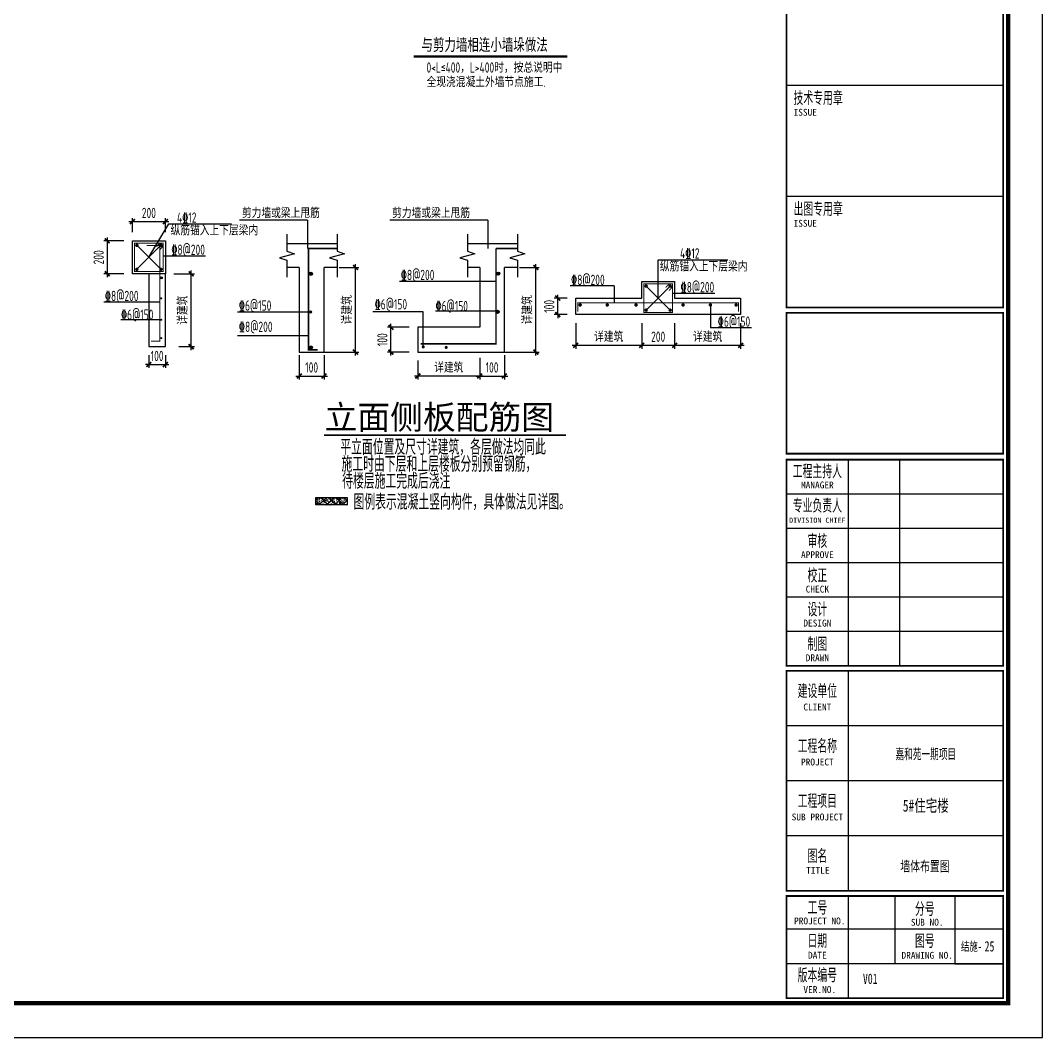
# Model space of a CAD drawing. Extents: x 154268 to 5133249, y -1832900 to 601179.
# Drawn here: x 692851 to 722604, y 541638 to 571241 of the extents above; entities that cross this region are included whole.
import ezdxf
from ezdxf.enums import TextEntityAlignment as Align

# ---------------------------------------------------------------- set-up
doc = ezdxf.new("R2010")
doc.units = 0
doc.header["$LTSCALE"] = 1000
for name, color, linetype in [('1-梁号', 7, 'Continuous'), ('1-配筋', 1, 'Continuous'), ('A-ANNO-TITLE', 3, 'Continuous'), ('DIM', 3, 'Continuous'), ('S-BASE-SING-文字', 7, 'Continuous'), ('S-FLOOR-说明', 7, 'Continuous'), ('S-MOD-TXT', 7, 'Continuous'), ('S-REIN-点钢筋', 1, 'Continuous'), ('S-REIN-线钢筋', 1, 'Continuous'), ('S-WALL-填充', 254, 'Continuous'), ('S_文字说明', 7, 'Continuous'), ('S_辅助线', 3, 'Continuous'), ('THICK', 6, 'Continuous'), ('THIN', 7, 'Continuous'), ('图名', 200, 'Continuous'), ('楼号', 7, 'Continuous'), ('窗台线__实线', 3, 'Continuous')]:
    doc.layers.add(name, color=color, linetype=linetype)
doc.layers.add('_TSZ_PLOT_MARK', color=1, linetype='Continuous', plot=False)
doc.styles.add('-宋体', font='', dxfattribs={"width": 0.8})
doc.styles.add('2', font='simhei.ttf')
doc.styles.add('DD', font='romand__.ttf', dxfattribs={"width": 0.7, "bigfont": 'HZTXT.SHX'})
doc.styles.add('TSSD_Dimension', font='tssdeng.shx', dxfattribs={"width": 0.7, "bigfont": 'Hztxt.shx'})
doc.styles.add('tssd_rein', font='tssdeng.shx', dxfattribs={"width": 0.7, "bigfont": 'hztxt.shx'})
doc.styles.add('TY1', font='')
doc.styles.get('-宋体').set_extended_font_data('SimSun')
doc.styles.get('TY1').set_extended_font_data('SimSun')
doc.dimstyles.new('TSSD_50_50', dxfattribs={"dimtxt": 150, "dimasz": 50, "dimexe": 50, "dimexo": 125, "dimgap": 50, "dimtad": 1, "dimdec": 0, "dimzin": 0, "dimdsep": 46, "dimtxsty": 'TSSD_Dimension', "dimblk": 'ARCHTICK', "dimblk1": 'ARCHTICK', "dimblk2": 'ARCHTICK', "dimcen": 0, "dimdle": 50, "dimclrt": 7, "dimadec": 0, "dimazin": 0, "dimtfac": 1, "dimtdec": 0, "dimtix": 1, "dimtmove": 2, "dimatfit": 3, "dimfxl": 1, "dimtolj": 1, "dimtzin": 0, "dimarcsym": 0})

# ---------------------------------------------------------------- blocks, each defined once
blk = doc.blocks.new('_ArchTick')
at = {"color": 0, "linetype": 'ByBlock', "const_width": 0.5}
blk.add_lwpolyline([(-0.71, -0.71), (0.71, 0.71)], dxfattribs=at)
blk = doc.blocks.new('*D5249')
at = {"layer": 'Defpoints', "color": 0, "transparency": 16777216}
for p in [(-2107727, -1868244), (-2107204, -1868244), (-2107204, -1868724)]:
    blk.add_point(p, dxfattribs=at)
at = {"layer": 'DIM', "color": 0, "lineweight": -2, "transparency": 16777216}
for p, q in [((-2107727, -1868244), (-2107727, -1868144)), ((-2107454, -1868244), (-2107827, -1868244)), ((-2107727, -1868724), (-2107727, -1868244)), ((-2107454, -1868724), (-2107827, -1868724)), ((-2107727, -1868724), (-2107727, -1868824))]:
    blk.add_line(p, q, dxfattribs=at)
at = {"layer": 'DIM', "color": 0, "lineweight": -2, "transparency": 16777216, "xscale": 100, "yscale": 100, "zscale": 100}
for p, rotation in [((-2107727, -1868244), 270), ((-2107727, -1868724), 90)]:
    blk.add_blockref('_ArchTick', p, dxfattribs=dict(at, rotation=rotation))
at = {"layer": 'DIM', "color": 7, "transparency": 16777216, "insert": (-2107977, -1868484), "char_height": 300, "attachment_point": 5, "rotation": 90, "style": 'TSSD_Dimension'}
blk.add_mtext('\\A1;100', dxfattribs=at)
blk = doc.blocks.new('*D5250')
at = {"layer": 'Defpoints', "color": 0, "transparency": 16777216}
for p in [(-2107204, -1868724), (-2105284, -1868724), (-2105284, -1869617)]:
    blk.add_point(p, dxfattribs=at)
at = {"layer": 'DIM', "color": 0, "lineweight": -2, "transparency": 16777216}
for p, q in [((-2107204, -1868974), (-2107204, -1869717)), ((-2105284, -1868974), (-2105284, -1869717)), ((-2107304, -1869617), (-2105184, -1869617))]:
    blk.add_line(p, q, dxfattribs=at)
at = {"layer": 'DIM', "color": 0, "lineweight": -2, "transparency": 16777216, "xscale": 100, "yscale": 100, "zscale": 100, "rotation": 180}
blk.add_blockref('_ArchTick', (-2107204, -1869617), dxfattribs=at)
at = {"layer": 'DIM', "color": 0, "lineweight": -2, "transparency": 16777216, "xscale": 100, "yscale": 100, "zscale": 100}
blk.add_blockref('_ArchTick', (-2105284, -1869617), dxfattribs=at)
at = {"layer": 'DIM', "color": 7, "transparency": 16777216, "insert": (-2106244, -1869367), "char_height": 300, "attachment_point": 5, "style": 'TSSD_Dimension'}
blk.add_mtext('\\A1;详建筑', dxfattribs=at)
blk = doc.blocks.new('*D5251')
at = {"layer": 'Defpoints', "color": 0, "transparency": 16777216}
for p in [(-2105284, -1868724), (-2104324, -1868724), (-2104324, -1869617)]:
    blk.add_point(p, dxfattribs=at)
at = {"layer": 'DIM', "color": 0, "lineweight": -2, "transparency": 16777216}
for p, q in [((-2105284, -1868974), (-2105284, -1869717)), ((-2104324, -1868974), (-2104324, -1869717)), ((-2105384, -1869617), (-2104224, -1869617))]:
    blk.add_line(p, q, dxfattribs=at)
at = {"layer": 'DIM', "color": 0, "lineweight": -2, "transparency": 16777216, "xscale": 100, "yscale": 100, "zscale": 100, "rotation": 180}
blk.add_blockref('_ArchTick', (-2105284, -1869617), dxfattribs=at)
at = {"layer": 'DIM', "color": 0, "lineweight": -2, "transparency": 16777216, "xscale": 100, "yscale": 100, "zscale": 100}
blk.add_blockref('_ArchTick', (-2104324, -1869617), dxfattribs=at)
at = {"layer": 'DIM', "color": 7, "transparency": 16777216, "insert": (-2104804, -1869367), "char_height": 300, "attachment_point": 5, "style": 'TSSD_Dimension'}
blk.add_mtext('\\A1;200', dxfattribs=at)
blk = doc.blocks.new('*D5252')
at = {"layer": 'Defpoints', "color": 0, "transparency": 16777216}
for p in [(-2104324, -1868724), (-2102404, -1868724), (-2102404, -1869617)]:
    blk.add_point(p, dxfattribs=at)
at = {"layer": 'DIM', "color": 0, "lineweight": -2, "transparency": 16777216}
for p, q in [((-2104324, -1868974), (-2104324, -1869717)), ((-2102404, -1868974), (-2102404, -1869717)), ((-2104424, -1869617), (-2102304, -1869617))]:
    blk.add_line(p, q, dxfattribs=at)
at = {"layer": 'DIM', "color": 0, "lineweight": -2, "transparency": 16777216, "xscale": 100, "yscale": 100, "zscale": 100, "rotation": 180}
blk.add_blockref('_ArchTick', (-2104324, -1869617), dxfattribs=at)
at = {"layer": 'DIM', "color": 0, "lineweight": -2, "transparency": 16777216, "xscale": 100, "yscale": 100, "zscale": 100}
blk.add_blockref('_ArchTick', (-2102404, -1869617), dxfattribs=at)
at = {"layer": 'DIM', "color": 7, "transparency": 16777216, "insert": (-2103364, -1869367), "char_height": 300, "attachment_point": 5, "style": 'TSSD_Dimension'}
blk.add_mtext('\\A1;详建筑', dxfattribs=at)
blk = doc.blocks.new('*D5253')
at = {"layer": 'Defpoints', "color": 0, "transparency": 16777216}
for p in [(-2115251, -1869653), (-2114531, -1869653), (-2114531, -1870512)]:
    blk.add_point(p, dxfattribs=at)
at = {"layer": 'DIM', "color": 0, "lineweight": -2, "transparency": 16777216}
for p, q in [((-2115251, -1869903), (-2115251, -1870612)), ((-2114531, -1869903), (-2114531, -1870612)), ((-2115351, -1870512), (-2114431, -1870512))]:
    blk.add_line(p, q, dxfattribs=at)
at = {"layer": 'DIM', "color": 0, "lineweight": -2, "transparency": 16777216, "xscale": 100, "yscale": 100, "zscale": 100, "rotation": 180}
blk.add_blockref('_ArchTick', (-2115251, -1870512), dxfattribs=at)
at = {"layer": 'DIM', "color": 0, "lineweight": -2, "transparency": 16777216, "xscale": 100, "yscale": 100, "zscale": 100}
blk.add_blockref('_ArchTick', (-2114531, -1870512), dxfattribs=at)
at = {"layer": 'DIM', "color": 7, "transparency": 16777216, "insert": (-2114891, -1870262), "char_height": 300, "attachment_point": 5, "line_spacing_factor": 0.25, "style": 'TSSD_Dimension'}
blk.add_mtext('\\A1;100', dxfattribs=at)
blk = doc.blocks.new('*D5254')
at = {"layer": 'Defpoints', "color": 0, "transparency": 16777216}
for p in [(-2114341, -1867355), (-2113616, -1867355), (-2115075, -1869814)]:
    blk.add_point(p, dxfattribs=at)
at = {"layer": 'DIM', "color": 0, "lineweight": -2, "transparency": 16777216}
for p, q in [((-2113616, -1869914), (-2113616, -1867255)), ((-2114091, -1867355), (-2113516, -1867355)), ((-2114825, -1869814), (-2113516, -1869814))]:
    blk.add_line(p, q, dxfattribs=at)
at = {"layer": 'DIM', "color": 0, "lineweight": -2, "transparency": 16777216, "xscale": 100, "yscale": 100, "zscale": 100}
for p, rotation in [((-2113616, -1867355), 90), ((-2113616, -1869814), 270)]:
    blk.add_blockref('_ArchTick', p, dxfattribs=dict(at, rotation=rotation))
at = {"layer": 'DIM', "color": 7, "transparency": 16777216, "insert": (-2113866, -1868584), "char_height": 300, "attachment_point": 5, "rotation": 90, "style": 'TSSD_Dimension'}
blk.add_mtext('\\A1;详建筑', dxfattribs=at)
blk = doc.blocks.new('*D5255')
at = {"layer": 'Defpoints', "color": 0, "transparency": 16777216}
for p in [(-2110000, -1869728), (-2109280, -1869653), (-2109280, -1870512)]:
    blk.add_point(p, dxfattribs=at)
at = {"layer": 'DIM', "color": 0, "lineweight": -2, "transparency": 16777216}
for p, q in [((-2109280, -1869903), (-2109280, -1870612)), ((-2110000, -1869978), (-2110000, -1870612)), ((-2110100, -1870512), (-2109180, -1870512))]:
    blk.add_line(p, q, dxfattribs=at)
at = {"layer": 'DIM', "color": 0, "lineweight": -2, "transparency": 16777216, "xscale": 100, "yscale": 100, "zscale": 100, "rotation": 180}
blk.add_blockref('_ArchTick', (-2110000, -1870512), dxfattribs=at)
at = {"layer": 'DIM', "color": 0, "lineweight": -2, "transparency": 16777216, "xscale": 100, "yscale": 100, "zscale": 100}
blk.add_blockref('_ArchTick', (-2109280, -1870512), dxfattribs=at)
at = {"layer": 'DIM', "color": 7, "transparency": 16777216, "insert": (-2109640, -1870262), "char_height": 300, "attachment_point": 5, "line_spacing_factor": 0.25, "style": 'TSSD_Dimension'}
blk.add_mtext('\\A1;100', dxfattribs=at)
blk = doc.blocks.new('*D5256')
at = {"layer": 'Defpoints', "color": 0, "transparency": 16777216}
for p in [(-2109090, -1867355), (-2108365, -1867355), (-2109824, -1869814)]:
    blk.add_point(p, dxfattribs=at)
at = {"layer": 'DIM', "color": 0, "lineweight": -2, "transparency": 16777216}
for p, q in [((-2108365, -1869914), (-2108365, -1867255)), ((-2108840, -1867355), (-2108265, -1867355)), ((-2109574, -1869814), (-2108265, -1869814))]:
    blk.add_line(p, q, dxfattribs=at)
at = {"layer": 'DIM', "color": 0, "lineweight": -2, "transparency": 16777216, "xscale": 100, "yscale": 100, "zscale": 100}
for p, rotation in [((-2108365, -1867355), 90), ((-2108365, -1869814), 270)]:
    blk.add_blockref('_ArchTick', p, dxfattribs=dict(at, rotation=rotation))
at = {"layer": 'DIM', "color": 7, "transparency": 16777216, "insert": (-2108615, -1868584), "char_height": 300, "attachment_point": 5, "rotation": 90, "style": 'TSSD_Dimension'}
blk.add_mtext('\\A1;详建筑', dxfattribs=at)
blk = doc.blocks.new('*D5257')
at = {"layer": 'Defpoints', "color": 0, "transparency": 16777216}
for p in [(-2111800, -1869814), (-2110000, -1869903), (-2111800, -1870512)]:
    blk.add_point(p, dxfattribs=at)
at = {"layer": 'DIM', "color": 0, "lineweight": -2, "transparency": 16777216}
for p, q in [((-2111800, -1870064), (-2111800, -1870612)), ((-2110000, -1870153), (-2110000, -1870612)), ((-2109900, -1870512), (-2111900, -1870512))]:
    blk.add_line(p, q, dxfattribs=at)
at = {"layer": 'DIM', "color": 0, "lineweight": -2, "transparency": 16777216, "xscale": 100, "yscale": 100, "zscale": 100, "rotation": 180}
blk.add_blockref('_ArchTick', (-2111800, -1870512), dxfattribs=at)
at = {"layer": 'DIM', "color": 0, "lineweight": -2, "transparency": 16777216, "xscale": 100, "yscale": 100, "zscale": 100}
blk.add_blockref('_ArchTick', (-2110000, -1870512), dxfattribs=at)
at = {"layer": 'DIM', "color": 7, "transparency": 16777216, "insert": (-2110900, -1870262), "char_height": 300, "attachment_point": 5, "style": 'TSSD_Dimension'}
blk.add_mtext('\\A1;详建筑', dxfattribs=at)
blk = doc.blocks.new('*D5262')
at = {"layer": 'Defpoints', "color": 0, "transparency": 16777216}
for p in [(-2112584, -1869094), (-2111800, -1869094), (-2111800, -1869814)]:
    blk.add_point(p, dxfattribs=at)
at = {"layer": 'DIM', "color": 0, "lineweight": -2, "transparency": 16777216}
for p, q in [((-2112584, -1869914), (-2112584, -1868994)), ((-2112050, -1869094), (-2112684, -1869094)), ((-2112050, -1869814), (-2112684, -1869814))]:
    blk.add_line(p, q, dxfattribs=at)
at = {"layer": 'DIM', "color": 0, "lineweight": -2, "transparency": 16777216, "xscale": 100, "yscale": 100, "zscale": 100}
for p, rotation in [((-2112584, -1869094), 90), ((-2112584, -1869814), 270)]:
    blk.add_blockref('_ArchTick', p, dxfattribs=dict(at, rotation=rotation))
at = {"layer": 'DIM', "color": 7, "transparency": 16777216, "insert": (-2112834, -1869454), "char_height": 300, "attachment_point": 5, "rotation": 90, "style": 'TSSD_Dimension'}
blk.add_mtext('\\A1;100', dxfattribs=at)
blk = doc.blocks.new('*D5258')
at = {"layer": 'Defpoints', "color": 0, "transparency": 16777216}
for p in [(-2119629, -1869656), (-2119149, -1869656), (-2119149, -1870178)]:
    blk.add_point(p, dxfattribs=at)
at = {"layer": 'DIM', "color": 0, "lineweight": -2, "transparency": 16777216}
for p, q in [((-2119629, -1869906), (-2119629, -1870278)), ((-2119149, -1869906), (-2119149, -1870278)), ((-2119629, -1870178), (-2119729, -1870178)), ((-2119629, -1870178), (-2119149, -1870178)), ((-2119149, -1870178), (-2119049, -1870178))]:
    blk.add_line(p, q, dxfattribs=at)
at = {"layer": 'DIM', "color": 0, "lineweight": -2, "transparency": 16777216, "xscale": 100, "yscale": 100, "zscale": 100}
blk.add_blockref('_ArchTick', (-2119629, -1870178), dxfattribs=at)
at = {"layer": 'DIM', "color": 0, "lineweight": -2, "transparency": 16777216, "xscale": 100, "yscale": 100, "zscale": 100, "rotation": 180}
blk.add_blockref('_ArchTick', (-2119149, -1870178), dxfattribs=at)
at = {"layer": 'DIM', "color": 7, "transparency": 16777216, "insert": (-2119389, -1869928), "char_height": 300, "attachment_point": 5, "line_spacing_factor": 0.25, "style": 'TSSD_Dimension'}
blk.add_mtext('\\A1;100', dxfattribs=at)
blk = doc.blocks.new('*D5259')
at = {"layer": 'Defpoints', "color": 0, "transparency": 16777216}
for p in [(-2119149, -1867536), (-2118398, -1867536), (-2119008, -1869656)]:
    blk.add_point(p, dxfattribs=at)
at = {"layer": 'DIM', "color": 0, "lineweight": -2, "transparency": 16777216}
for p, q in [((-2118899, -1867536), (-2118298, -1867536)), ((-2118398, -1869756), (-2118398, -1867436)), ((-2118758, -1869656), (-2118298, -1869656))]:
    blk.add_line(p, q, dxfattribs=at)
at = {"layer": 'DIM', "color": 0, "lineweight": -2, "transparency": 16777216, "xscale": 100, "yscale": 100, "zscale": 100}
for p, rotation in [((-2118398, -1867536), 90), ((-2118398, -1869656), 270)]:
    blk.add_blockref('_ArchTick', p, dxfattribs=dict(at, rotation=rotation))
at = {"layer": 'DIM', "color": 7, "transparency": 16777216, "insert": (-2118648, -1868596), "char_height": 300, "attachment_point": 5, "rotation": 90, "style": 'TSSD_Dimension'}
blk.add_mtext('\\A1;详建筑', dxfattribs=at)
blk = doc.blocks.new('*D5260')
at = {"layer": 'Defpoints', "color": 0, "transparency": 16777216}
for p in [(-2120109, -1866577), (-2120840, -1867536), (-2120109, -1867536)]:
    blk.add_point(p, dxfattribs=at)
at = {"layer": 'DIM', "color": 0, "lineweight": -2, "transparency": 16777216}
for p, q in [((-2120359, -1866577), (-2120940, -1866577)), ((-2120840, -1866477), (-2120840, -1867636)), ((-2120359, -1867536), (-2120940, -1867536))]:
    blk.add_line(p, q, dxfattribs=at)
at = {"layer": 'DIM', "color": 0, "lineweight": -2, "transparency": 16777216, "xscale": 100, "yscale": 100, "zscale": 100}
for p, rotation in [((-2120840, -1866577), 90), ((-2120840, -1867536), 270)]:
    blk.add_blockref('_ArchTick', p, dxfattribs=dict(at, rotation=rotation))
at = {"layer": 'DIM', "color": 7, "transparency": 16777216, "insert": (-2121090, -1867057), "char_height": 300, "attachment_point": 5, "rotation": 90, "style": 'TSSD_Dimension'}
blk.add_mtext('\\A1;200', dxfattribs=at)
blk = doc.blocks.new('*D5261')
at = {"layer": 'Defpoints', "color": 0, "transparency": 16777216}
for p in [(-2119149, -1866015), (-2120109, -1866577), (-2119149, -1866577)]:
    blk.add_point(p, dxfattribs=at)
at = {"layer": 'DIM', "color": 0, "lineweight": -2, "transparency": 16777216}
for p, q in [((-2120209, -1866015), (-2119049, -1866015)), ((-2120109, -1866327), (-2120109, -1865915)), ((-2119149, -1866327), (-2119149, -1865915))]:
    blk.add_line(p, q, dxfattribs=at)
at = {"layer": 'DIM', "color": 0, "lineweight": -2, "transparency": 16777216, "xscale": 100, "yscale": 100, "zscale": 100, "rotation": 180}
blk.add_blockref('_ArchTick', (-2120109, -1866015), dxfattribs=at)
at = {"layer": 'DIM', "color": 0, "lineweight": -2, "transparency": 16777216, "xscale": 100, "yscale": 100, "zscale": 100}
blk.add_blockref('_ArchTick', (-2119149, -1866015), dxfattribs=at)
at = {"layer": 'DIM', "color": 7, "transparency": 16777216, "insert": (-2119629, -1865765), "char_height": 300, "attachment_point": 5, "style": 'TSSD_Dimension'}
blk.add_mtext('\\A1;200', dxfattribs=at)
blk = doc.blocks.new('dgergfvd')
at = {"layer": '1-配筋'}
for points in [[(-2114871.5, -1867525.6, -1), (-2114964.9, -1867525.6, -1)], [(-2109415.4, -1867531.3, 1), (-2109508.8, -1867531.3, 1)], [(-2119235.7, -1867653.9, 1), (-2119298, -1867653.9, 1)], [(-2119236.9, -1868251.2, 1), (-2119299.2, -1868251.2, 1)], [(-2114871.5, -1868647.7, -1), (-2114964.9, -1868647.7, -1)], [(-2109433.1, -1868643.4, 1), (-2109526.6, -1868643.4, 1)], [(-2119236.9, -1868875.3, 1), (-2119299.2, -1868875.3, 1)], [(-2119236.9, -1869407.2, 1), (-2119299.2, -1869407.2, 1)], [(-2114961.4, -1869684, 1), (-2114868, -1869684, 1)], [(-2111642.1, -1869617.6, -1), (-2111642.1, -1869711, -1)], [(-2110974.1, -1869631.6, -1), (-2110974.1, -1869725, -1)]]:
    blk.add_hatch(color=256, dxfattribs=at).paths.add_polyline_path(points)
at = {"layer": 'S-WALL-填充'}
h = blk.add_hatch(dxfattribs=at)
h.set_pattern_fill('ASPHALTUM', color=6, scale=20)
h.set_pattern_definition([(50, (-3247942.14, 1991396.86), (143.4520365, -12.550427), [15, -165]), (355, (-3247942.14, 1991396.86), (-27.7502667, 150.438427), [12, -132]), (100.4514, (-3247930.19, 1991395.81), (115.7018763, 137.8879084), [12.748038, -140.2284224]), (46.1842, (-3247942.14, 1991436.86), (213.44821, -33.103803), [22.5, -247.5]), (96.6356, (-3247924.35, 1991434.1), (186.932541, 194.823574), [19.122058, -210.3426]), (351.1842, (-3247942.14, 1991436.86), (186.932389, 194.82372), [18, -198]), (21, (-3247922.14, 1991426.86), (119.3814104, -80.523778), [15, -165]), (326, (-3247922.14, 1991426.86), (48.6630664, 145.030009), [12, -132]), (71.4514, (-3247912.19, 1991420.15), (168.0445257, 64.5060993), [12.748038, -140.2284224]), (37.5, (-3247942.14, 1991396.856), (2.43197106, 66.57877077), [0, -130.4, 0, -134, 0, -132.5]), (7.5, (-3247942.14, 1991396.856), (52.6139075, 78.8823424), [0, -76.4, 0, -127.4, 0, -50.5]), (327.5, (-3247986.74, 1991396.856), (106.7644872, -4.51097435), [0, -50, 0, -156, 0, -207]), (317.5, (-3248006.74, 1991396.86), (116.6372339, 20.0209965), [0, -65, 0, -103.6, 0, -147]), (45, (-3247942.14, 1991396.86), (-113.137085, 113.137085), []), (135, (-3247942.14, 1991396.86), (-113.137085, -113.137085), [])])
h.paths.add_polyline_path([(-2113859.7, -1874260.5), (-2113859.7, -1874048.7), (-2114767.2, -1874048.7), (-2114767.2, -1874260.5)])
at = {"layer": '1-梁号', "color": 0}
for p, q in [((-2119628.9, -1867056.2), (-2119047.6, -1866078.9)), ((-2119047.6, -1866078.9), (-2117224.2, -1866078.9)), ((-2119978.9, -1866706.2), (-2119278.9, -1867406.2)), ((-2119278.9, -1866706.2), (-2119978.9, -1867406.2)), ((-2119213.9, -1867012.7), (-2117979, -1867012.7)), ((-2104804.3, -1868244.3), (-2104804.3, -1867130.8)), ((-2104804.3, -1867130.8), (-2102776.3, -1867130.8)), ((-2109525.5, -1867760.8), (-2112335.2, -1867760.8)), ((-2106083.4, -1867891.3), (-2107366.2, -1867891.3)), ((-2106083.4, -1867891.3), (-2106083.4, -1868378.3)), ((-2105154.3, -1867894.3), (-2104454.3, -1868594.3)), ((-2104454.3, -1867894.3), (-2105154.3, -1868594.3)), ((-2104389.3, -1868102.3), (-2103154.4, -1868102.3)), ((-2119312.6, -1868358.6), (-2120935.8, -1868358.6)), ((-2103282.3, -1868443.3), (-2103282.3, -1869113.8)), ((-2114924.1, -1868652.5), (-2117048.6, -1868652.5)), ((-2111643.2, -1868643.4), (-2113108.4, -1868643.4)), ((-2111643.2, -1869646.8), (-2111643.2, -1868643.4)), ((-2109525.5, -1868624.1), (-2111289.9, -1868624.1)), ((-2119268, -1868875.3), (-2120444.3, -1868875.3)), ((-2114959.8, -1869343.5), (-2117048.6, -1869343.5)), ((-2102084.2, -1869113.8), (-2103282.3, -1869113.8))]:
    blk.add_line(p, q, dxfattribs=at)
at = {"layer": '1-配筋', "const_width": 45}
for points in [[(-2114718.3, -1869747.4), (-2114718.3, -1869747.4), (-2114983.8, -1869747.4), (-2114983.8, -1866797.8)], [(-2114983.8, -1866797.8), (-2114147.3, -1866797.8)], [(-2109525.5, -1866797.8), (-2109525.5, -1869577.7), (-2111719.9, -1869577.7), (-2111719.9, -1869577.7)], [(-2109525.5, -1866797.8), (-2108900.6, -1866797.8)]]:
    blk.add_lwpolyline(points, dxfattribs=at)
at = {"layer": '1-配筋'}
for centre in [(-2114914.7, -1867535), (-2109462.1, -1867531.3), (-2109479.8, -1868643.4), (-2114914.7, -1869684)]:
    blk.add_circle(centre, 46.7, dxfattribs=at)
at = {"layer": 'S-REIN-点钢筋', "const_width": 50}
for points in [[(-2120003.9, -1866706.2, 1), (-2119953.9, -1866706.2, 1)], [(-2119303.9, -1866706.2, 1), (-2119253.9, -1866706.2, 1)], [(-2120003.9, -1867406.2, 1), (-2119953.9, -1867406.2, 1)], [(-2119303.9, -1867406.2, 1), (-2119253.9, -1867406.2, 1)], [(-2105179.3, -1867894.3, 1), (-2105129.3, -1867894.3, 1)], [(-2104479.3, -1867894.3, 1), (-2104429.3, -1867894.3, 1)], [(-2107099.3, -1868443.3, 1), (-2107049.3, -1868443.3, 1)], [(-2106311.8, -1868443.3, 1), (-2106261.8, -1868443.3, 1)], [(-2105471.6, -1868443.3, 1), (-2105421.6, -1868443.3, 1)], [(-2104102.9, -1868443.3, 1), (-2104052.9, -1868443.3, 1)], [(-2103307.3, -1868443.3, 1), (-2103257.3, -1868443.3, 1)], [(-2102558.7, -1868443.3, 1), (-2102508.7, -1868443.3, 1)], [(-2105179.3, -1868594.3, 1), (-2105129.3, -1868594.3, 1)], [(-2104479.3, -1868594.3, 1), (-2104429.3, -1868594.3, 1)]]:
    blk.add_lwpolyline(points, format="xyb", close=True, dxfattribs=at)
at = {"layer": 'S-REIN-点钢筋'}
blk.add_circle((-2119266.8, -1867653.9), 31.1, dxfattribs=at)
at = {"layer": 'S-REIN-线钢筋', "const_width": 30}
for points in [[(-2119213.9, -1866641.2), (-2120043.9, -1866641.2), (-2120043.9, -1867471.2), (-2119213.9, -1867471.2)], [(-2104389.3, -1867829.3), (-2105219.3, -1867829.3), (-2105219.3, -1868659.3), (-2104389.3, -1868659.3)]]:
    blk.add_lwpolyline(points, close=True, dxfattribs=at)
for points in [[(-2119409.7, -1866745.1), (-2119305.7, -1866641.2)], [(-2119569, -1869498.2), (-2119569, -1869498.2), (-2119312.6, -1869498.2), (-2119312.6, -1866716.3), (-2119689.2, -1866716.3)], [(-2119213.9, -1866733.1), (-2119317.7, -1866837)], [(-2104585.2, -1867933.2), (-2104481.2, -1867829.3)], [(-2104389.3, -1867921.2), (-2104493.2, -1868025.2)], [(-2107139.3, -1868642.8), (-2107139.3, -1868378.3), (-2102469.3, -1868378.3), (-2102469.3, -1868642.8)]]:
    blk.add_lwpolyline(points, dxfattribs=at)
at = {"layer": 'S_辅助线', "elevation": -73592.9}
blk.add_lwpolyline([(-2114767.2, -1874260.5), (-2114767.2, -1874048.7), (-2113859.7, -1874048.7), (-2113859.7, -1874260.5)], close=True, dxfattribs=at)
at = {"layer": 'THIN'}
for points in [[(-2115608.5, -1866387.7), (-2115608.5, -1866881.2), (-2115388.5, -1866951.2), (-2115828.5, -1867071.2), (-2115608.5, -1867141.2), (-2115608.5, -1867634.7)], [(-2114151.6, -1866387.7), (-2114151.6, -1866881.2), (-2113931.6, -1866951.2), (-2114371.6, -1867071.2), (-2114151.6, -1867141.2), (-2114151.6, -1867634.7)], [(-2110357.5, -1866387.7), (-2110357.5, -1866881.2), (-2110137.5, -1866951.2), (-2110577.5, -1867071.2), (-2110357.5, -1867141.2), (-2110357.5, -1867634.7)], [(-2108900.6, -1866387.7), (-2108900.6, -1866881.2), (-2108680.6, -1866951.2), (-2109120.6, -1867071.2), (-2108900.6, -1867141.2), (-2108900.6, -1867634.7)]]:
    blk.add_lwpolyline(points, dxfattribs=at)
at = {"layer": '图名', "const_width": 50}
blk.add_lwpolyline([(-2114529.5, -1872236.4), (-2107482.9, -1872236.4)], dxfattribs=at)
at = {"layer": '窗台线__实线'}
for p, q in [((-2115012.8, -1865979.9), (-2116987.6, -1865979.9)), ((-2115012.8, -1865979.9), (-2115012.8, -1866797.8)), ((-2109761.9, -1865979.9), (-2112615.6, -1865979.9)), ((-2109761.9, -1865979.9), (-2109761.9, -1866797.8)), ((-2114151.6, -1866667.7), (-2115608.5, -1866667.7)), ((-2108900.6, -1866667.7), (-2110357.5, -1866667.7)), ((-2115250.9, -1867354.7), (-2115608.5, -1867354.7)), ((-2114151.6, -1867354.7), (-2114530.9, -1867354.7)), ((-2109999.9, -1867354.7), (-2110357.5, -1867354.7)), ((-2108900.6, -1867354.7), (-2109279.9, -1867354.7)), ((-2111799.9, -1869094.2), (-2111799.9, -1869814.2))]:
    blk.add_line(p, q, dxfattribs=at)
blk.add_lwpolyline([(-2120108.9, -1866577), (-2119148.9, -1866577), (-2119148.9, -1867536.2), (-2120108.9, -1867536.2)], close=True, dxfattribs=at)
for points in [[(-2119628.9, -1867536.2), (-2119628.9, -1869655.9), (-2119628.9, -1869655.9)], [(-2119628.9, -1869655.9), (-2119148.9, -1869655.9), (-2119148.9, -1867536.2)], [(-2115250.9, -1867354.7), (-2115250.9, -1869814.2), (-2114530.9, -1869814.2), (-2114530.9, -1867354.7)], [(-2109999.9, -1867354.7), (-2109999.9, -1869094.2), (-2111799.9, -1869094.2)], [(-2111799.9, -1869814.2), (-2109279.9, -1869814.2), (-2109279.9, -1867354.7)], [(-2105284.3, -1867764.3), (-2104324.3, -1867764.3), (-2104324.3, -1868244.3), (-2102404.3, -1868244.3), (-2102404.3, -1868724.3), (-2107204.3, -1868724.3), (-2107204.3, -1868244.3), (-2105284.3, -1868244.3), (-2105284.3, -1867764.3)]]:
    blk.add_lwpolyline(points, dxfattribs=at)
at = {"layer": 'S_文字说明', "style": 'TSSD_Dimension', "width": 0.7}
for s, height, p in [('4%%13212', 300, (-2118810.5, -1866051.4)), ('剪力墙或梁上甩筋', 300, (-2116920, -1865914.7)), ('剪力墙或梁上甩筋', 300, (-2112548, -1865914.7)), ('纵筋锚入上下层梁内', 300, (-2118998.3, -1866418.3)), ('%%1328@200', 300, (-2118976.8, -1866985.2)), ('4%%13212', 300, (-2104167.6, -1867091.8)), ('纵筋锚入上下层梁内', 300, (-2104755.1, -1867470.2)), ('%%1328@200', 300, (-2112297.3, -1867719.6)), ('%%1328@200', 300, (-2107340.9, -1867863.8)), ('%%1328@200', 300, (-2104152.3, -1868074.8)), ('%%1328@200', 300, (-2120910.5, -1868331.1)), ('%%1326@150', 300, (-2117009.9, -1868610.5)), ('%%1326@150', 300, (-2113058.5, -1868573.7)), ('%%1326@150', 300, (-2111287.3, -1868624.1)), ('%%1326@150', 300, (-2120442.5, -1868875.3)), ('%%1326@150', 300, (-2103071.5, -1869077.2)), ('%%1328@200', 300, (-2117009.9, -1869228.5)), ('平立面位置及尺寸详建筑，各层做法均同此', 450, (-2114057.2, -1872806.1)), ('施工时由下层和上层楼板分别预留钢筋，', 450, (-2114020.9, -1873300.8)), ('待楼层施工完成后浇注', 450, (-2114002.5, -1873794.4)), ('图例表示混凝土竖向构件，具体做法见详图。', 450, (-2113673.3, -1874402.9))]:
    blk.add_text(s, height=height, dxfattribs=at).set_placement(p)
at = {"layer": '图名', "style": 'TY1'}
blk.add_text('立面侧板配筋图', height=700, dxfattribs=at).set_placement((-2114515.2, -1872059.8))
at = {"layer": 'DIM'}
for base, p1, p2, text, picture, middle in [((-2119148.9, -1866015.3), (-2120108.9, -1866577), (-2119148.9, -1866577), '200', '*D5261', (-2119628.9, -1865765.3)), ((-2105284.3, -1869616.7), (-2107204.3, -1868724.3), (-2105284.3, -1868724.3), '详建筑', '*D5250', (-2106244.3, -1869366.7)), ((-2104324.3, -1869616.7), (-2105284.3, -1868724.3), (-2104324.3, -1868724.3), '200', '*D5251', (-2104804.3, -1869366.7)), ((-2102404.3, -1869616.7), (-2104324.3, -1868724.3), (-2102404.3, -1868724.3), '详建筑', '*D5252', (-2103364.3, -1869366.7)), ((-2111799.9, -1870511.9), (-2109999.9, -1869903.4), (-2111799.9, -1869814.2), '详建筑', '*D5257', (-2110899.9, -1870261.9))]:
    dim = blk.add_linear_dim(base=base, p1=p1, p2=p2, text=text, dimstyle='TSSD_50_50', override={"dimscale": 2, "dimlfac": 0.5}, dxfattribs=at)
    dim.commit()
    dim.dimension.update_dxf_attribs({"geometry": picture, "text_midpoint": middle})
for base, p1, p2, angle, text, picture, middle in [((-2120839.9, -1867536.2), (-2120108.9, -1866577), (-2120108.9, -1867536.2), 90, '200', '*D5260', (-2121089.9, -1867056.6)), ((-2113616.1, -1867354.7), (-2115075.2, -1869814.2), (-2114341.2, -1867354.7), 90, '详建筑', '*D5254', (-2113866.1, -1868584.4)), ((-2108365.2, -1867354.7), (-2109824.2, -1869814.2), (-2109090.3, -1867354.7), 90, '详建筑', '*D5256', (-2108615.2, -1868584.4)), ((-2118398.1, -1867536.2), (-2119008, -1869655.9), (-2119148.9, -1867536.2), 90, '详建筑', '*D5259', (-2118648.1, -1868596)), ((-2107727.1, -1868244.3), (-2107204.3, -1868724.3), (-2107204.3, -1868244.3), 90, '100', '*D5249', (-2107977.1, -1868484.3)), ((-2112584.1, -1869094.2), (-2111799.9, -1869814.2), (-2111799.9, -1869094.2), 90, '100', '*D5262', (-2112834.1, -1869454.2)), ((-2119148.9, -1870178.2), (-2119628.9, -1869655.9), (-2119148.9, -1869655.9), 180, '100', '*D5258', (-2119388.9, -1869928.2)), ((-2114530.9, -1870511.9), (-2115250.9, -1869653.4), (-2114530.9, -1869653.4), 180, '100', '*D5253', (-2114890.9, -1870261.9)), ((-2109279.9, -1870511.9), (-2109999.9, -1869728.4), (-2109279.9, -1869653.4), 180, '100', '*D5255', (-2109639.9, -1870261.9))]:
    dim = blk.add_linear_dim(base=base, p1=p1, p2=p2, angle=angle, text=text, dimstyle='TSSD_50_50', override={"dimscale": 2, "dimlfac": 0.5}, dxfattribs=at)
    dim.commit()
    dim.dimension.update_dxf_attribs({"geometry": picture, "text_midpoint": middle})
blk = doc.blocks.new('A$C73755DBD')
at = {"layer": 'S-WALL-填充', "linetype": 'Continuous'}
blk.add_blockref('dgergfvd', (2113458, 1875802), dxfattribs=at)

msp = doc.modelspace()

# ---------------------------------------------------------------- linework, layer by layer
at = {"layer": '_TSZ_PLOT_MARK'}
for points in [[(638503.6, 541638.3), (722603.6, 541638.3), (722603.6, 601038.3), (638503.6, 601038.3)], [(716943.2, 545907.5), (721453.6, 545907.5), (721453.6, 547507.5), (716943.2, 547507.5)], [(720048.6, 543788.3), (721453.6, 543788.3), (721453.6, 544788.3), (720048.6, 544788.3)]]:
    msp.add_lwpolyline(points, close=True, dxfattribs=at)
at = {"layer": 'A-ANNO-TITLE'}
for p, q in [((721453.6, 569342.9), (715153.6, 569342.9)), ((721453.6, 566112.6), (715153.6, 566112.6)), ((716943.2, 558457.5), (716943.2, 552457.5)), ((718443.2, 558457.5), (718443.2, 552457.5)), ((721453.6, 557457.5), (715153.6, 557457.5)), ((721453.6, 556457.5), (715153.6, 556457.5)), ((721453.6, 555457.5), (715153.6, 555457.5)), ((721453.6, 554457.5), (715153.6, 554457.5)), ((721453.6, 553457.5), (715153.6, 553457.5)), ((716943.2, 552307.5), (716943.2, 545907.5)), ((721453.6, 550707.5), (715153.6, 550707.5)), ((721453.6, 549107.5), (715153.6, 549107.5)), ((721453.6, 547507.5), (715153.6, 547507.5)), ((716943.2, 545757.5), (716943.2, 542788.3)), ((718303.6, 545757.5), (718303.6, 543788.3)), ((720048.6, 545757.5), (720048.6, 543788.3)), ((721453.6, 544788.3), (715153.6, 544788.3)), ((721453.6, 543788.3), (715153.6, 543788.3))]:
    msp.add_line(p, q, dxfattribs=at)
msp.add_lwpolyline([(638503.6, 541638.3), (722603.6, 541638.3), (722603.6, 601038.3), (638503.6, 601038.3)], close=True, dxfattribs=at)
for points, const_width in [([(641003.6, 542638.3), (721603.6, 542638.3), (721603.6, 600038.3), (641003.6, 600038.3)], 120), ([(715153.6, 573342.9), (715153.6, 562882.4), (721453.6, 562882.4), (721453.6, 573342.9), (721453.6, 573342.9), (715153.6, 573342.9)], 50), ([(715153.6, 562732.4), (715153.6, 558632.4), (721453.6, 558632.4), (721453.6, 562732.4)], 50), ([(715153.6, 558457.5), (715153.6, 552457.5), (721453.6, 552457.5), (721453.6, 558457.5)], 50), ([(715153.6, 558457.5), (715153.6, 552457.5), (721453.6, 552457.5), (721453.6, 558457.5)], 50), ([(715153.6, 552307.5), (715153.6, 545907.5), (721453.6, 545907.5), (721453.6, 552307.5)], 50), ([(715153.6, 545757.5), (715153.6, 542788.3), (721453.6, 542788.3), (721453.6, 545757.5)], 50)]:
    msp.add_lwpolyline(points, close=True, dxfattribs=dict(at, const_width=const_width))
msp.add_point((721603.6, 542638.3), dxfattribs=at)
msp.add_point((721603.6, 542638.3), dxfattribs=at)
at = {"layer": 'THICK', "const_width": 70}
msp.add_lwpolyline([(704298.3, 570188.2), (708773.1, 570188.2)], dxfattribs=at)

# ---------------------------------------------------------------- block references
msp.add_blockref('A$C73755DBD', (702760.7, 555601.4))

# ---------------------------------------------------------------- texts
at = {"style": '2', "width": 0.7}
msp.add_text(' 与剪力墙相连小墙垛做法', height=350, dxfattribs=at).set_placement((704357.9, 570361, -1200))
at = {"layer": 'A-ANNO-TITLE', "style": '-宋体', "width": 0.6}
for s, p in [('技术专用章', (715354.8, 568817.4)), ('出图专用章', (715354.8, 565587.1))]:
    msp.add_text(s, height=350, dxfattribs=at).set_placement(p)
at = {"layer": 'A-ANNO-TITLE', "style": '-宋体'}
for p in [(715354.8, 568467.4), (715354.8, 565237.1)]:
    msp.add_text('ISSUE', height=200, dxfattribs=at).set_placement(p)
at = {"layer": 'A-ANNO-TITLE', "style": '-宋体', "width": 0.6}
for s, p in [('工程主持人', (716048.4, 557953.7)), ('专业负责人', (716048.4, 556953.7)), ('审核', (716048.4, 555923.7)), ('校正', (716048.4, 554922.6)), ('设计', (716048.4, 553933.6)), ('制图', (716048.4, 552922.6)), ('建设单位', (716048.4, 551557.5)), ('工程名称', (716048.4, 549957.5)), ('工程项目', (716048.4, 548357.5)), ('图名', (716050.7, 546757.5)), ('工号', (716048.4, 545253.3)), ('分号', (719176.1, 545214.6)), ('日期', (716048.4, 544286.6)), ('图号', (719176.1, 544284.1)), ('版本编号', (716048.4, 543286.6))]:
    msp.add_text(s, height=350, dxfattribs=at).set_placement(p, align=Align.CENTER)
at = {"layer": 'A-ANNO-TITLE', "style": '-宋体'}
for s, height, p in [('MANAGER', 200, (716048.4, 557620.7)), ('DIVISION CHIEF', 150, (716048.4, 556620.7)), ('APPROVE', 200, (716048.4, 555590.7)), ('CHECK', 200, (716048.4, 554589.7)), ('DESIGN', 200, (716048.4, 553600.7)), ('DRAWN', 200, (716048.4, 552589.7)), ('CLIENT', 200, (716048.4, 551158)), ('PROJECT', 200, (716048.4, 549558)), ('SUB PROJECT', 200, (716048.4, 547958)), ('TITLE', 200, (716062.7, 546405.7)), ('PROJECT NO.', 200, (716118.4, 544932.3)), ('SUB NO.', 200, (719246.1, 544893.6)), ('DATE', 200, (716048.4, 543934.9)), ('DRAWING NO.', 200, (719246.1, 543932.3)), ('VER.NO.', 200, (716118.4, 542934.9))]:
    msp.add_text(s, height=height, dxfattribs=at).set_placement(p, align=Align.CENTER)
at = {"layer": 'S-BASE-SING-文字', "color": 2, "style": 'tssd_rein', "width": 0.7}
for s, p in [('0<L≤400，L>400时，按总说明中', (704672.2, 569720.8, -1200)), ('全现浇混凝土外墙节点施工.', (704672.2, 569300.3, -1200))]:
    msp.add_text(s, height=300, dxfattribs=at).set_placement(p)
at = {"layer": 'S-FLOOR-说明', "style": '-宋体', "width": 0.6}
msp.add_text('嘉和苑一期项目', height=300, dxfattribs=at).set_placement((719205.1, 549742.3), align=Align.CENTER)
at = {"layer": 'S-FLOOR-说明', "color": 2, "style": '-宋体', "width": 0.7}
for s, height, p in [('结施-', 250, (720532.6, 544164)), ('V01', 300, (717588.2, 543200.8))]:
    msp.add_text(s, height=height, dxfattribs=at).set_placement(p, align=Align.CENTER)
at = {"layer": 'S-MOD-TXT', "color": 1, "style": 'DD', "width": 0.7}
msp.add_text('墙体布置图', height=300, dxfattribs=at).set_placement((719179.5, 546474.5), align=Align.CENTER)
at = {"layer": 'S-MOD-TXT', "color": 1, "style": '-宋体', "width": 0.7}
msp.add_text('25', height=300, dxfattribs=at).set_placement((720916, 544143.1))
at = {"layer": '楼号', "style": '-宋体', "width": 0.7}
msp.add_text('5#住宅楼', height=350, dxfattribs=at).set_placement((719204, 548214.4), align=Align.CENTER)

doc.saveas('drawing.dxf')
